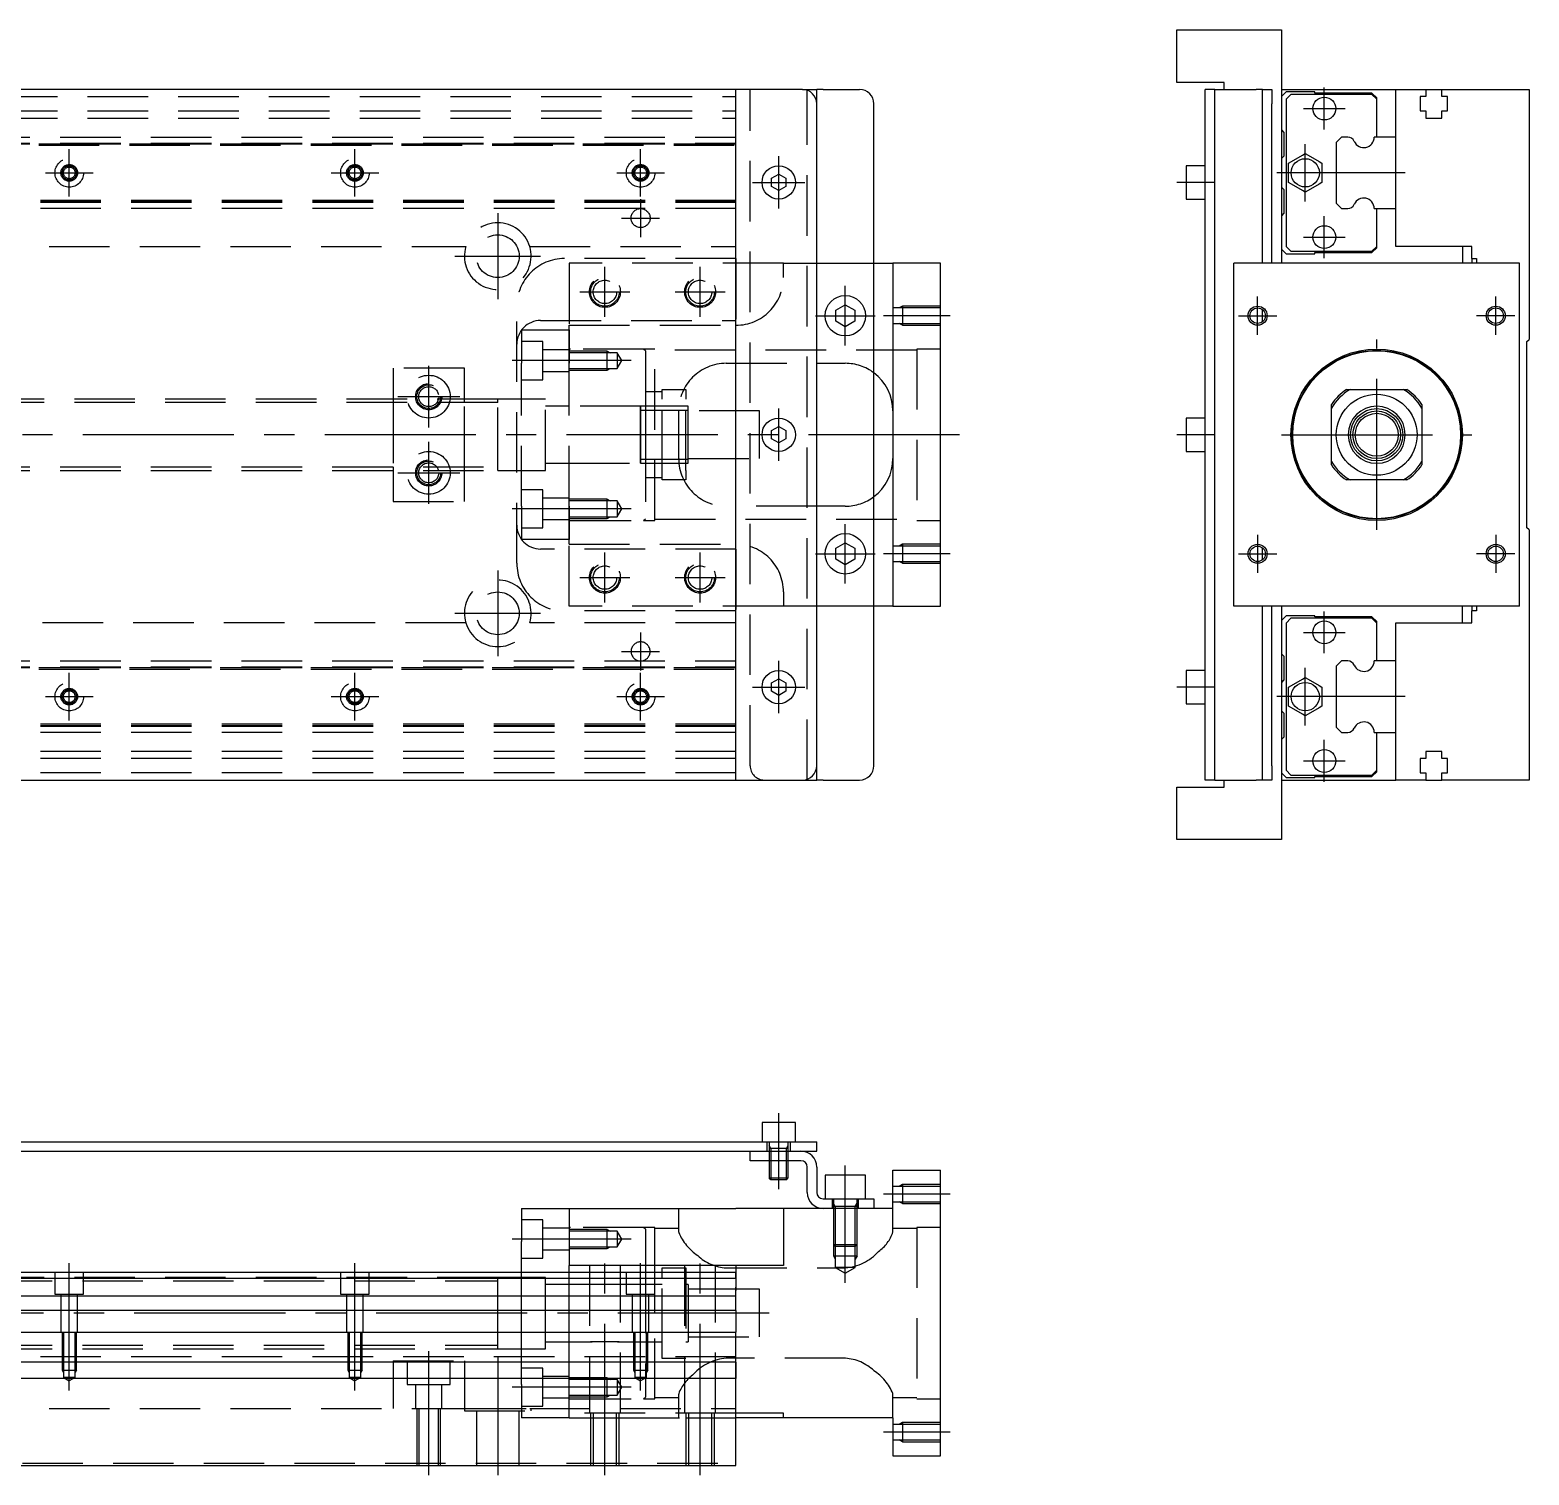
# Model space of a CAD drawing. Extents: x -101 to 627, y -22 to 303.
# Drawn here: x 311.7 to 626.6, y -2 to 301.4 of the extents above; entities that cross this region are included whole.
import ezdxf

# ---------------------------------------------------------------- set-up
doc = ezdxf.new("R2010")
doc.units = 0
doc.linetypes.add('CENTER', pattern=[50.8, 31.75, -6.35, 6.35, -6.35])
doc.linetypes.add('DASHED', pattern=[19.05, 12.7, -6.35])
doc.layers.get('0').update_dxf_attribs({"linetype": 'CONTINUOUS'})
doc.layers.add('CENTER', color=1, linetype='CENTER')

msp = doc.modelspace()

# ---------------------------------------------------------------- linework, layer by layer
at = {"color": 7, "linetype": 'CONTINUOUS'}
for p, q in [((552.6, 301.45), (574.6, 301.45)), ((552.6, 290.45), (552.6, 301.45)), ((574.6, 301.45), (574.6, 252.45)), ((562.6, 290.45), (552.6, 290.45)), ((562.6, 288.95), (562.6, 290.45)), ((474, 288.95), (-14, 288.95)), ((474, 288.95), (477, 288.95)), ((477, 285.95), (477, 288.95)), ((478.33, 288.95), (477, 288.95)), ((478.33, 288.95), (486, 288.95)), ((560.6, 288.95), (558.6, 288.95)), ((558.6, 285.95), (558.6, 288.95)), ((560.6, 288.95), (563.93, 288.95)), ((560.6, 285.95), (560.6, 288.95)), ((563.93, 288.95), (569.26, 288.95)), ((570.6, 288.95), (569.26, 288.95)), ((570.6, 288.95), (572.6, 288.95)), ((570.6, 285.95), (570.6, 288.95)), ((572.6, 288.95), (572.6, 285.95)), ((574.6, 288.95), (598.6, 288.95)), ((575.59, 288.45), (574.6, 287.46)), ((581.6, 288.45), (575.59, 288.45)), ((576.59, 287.9), (575.6, 286.91)), ((575.6, 286.91), (575.6, 255.99)), ((593.6, 287.9), (576.59, 287.9)), ((581.6, 288.2), (581.6, 288.45)), ((593.6, 288.2), (581.6, 288.2)), ((594.6, 287.2), (593.6, 288.2)), ((594.6, 286.9), (593.6, 287.9)), ((594.6, 286.9), (594.6, 287.2)), ((594.6, 278.95), (594.6, 286.9)), ((598.6, 288.95), (604.9, 288.95)), ((598.6, 278.95), (598.6, 288.95)), ((604.9, 287.45), (603.75, 287.45)), ((603.75, 287.45), (603.75, 284.45)), ((604.9, 288.95), (608.3, 288.95)), ((604.9, 288.95), (604.9, 287.45)), ((608.3, 287.45), (608.3, 288.95)), ((608.3, 288.95), (626.6, 288.95)), ((609.45, 287.45), (608.3, 287.45)), ((609.45, 284.45), (609.45, 287.45)), ((626.6, 288.95), (626.6, 236.45)), ((477, 146.95), (477, 285.95)), ((489, 146.95), (489, 285.95)), ((558.6, 146.95), (558.6, 285.95)), ((560.6, 146.95), (560.6, 285.95)), ((570.6, 252.45), (570.6, 285.95)), ((572.6, 252.45), (572.6, 285.95)), ((603.75, 284.45), (604.9, 284.45)), ((604.9, 284.45), (604.9, 282.95)), ((608.3, 282.95), (608.3, 284.45)), ((608.3, 284.45), (609.45, 284.45)), ((574.6, 280.45), (575.1, 279.95)), ((604.9, 282.95), (608.3, 282.95)), ((575.1, 279.95), (575.1, 274.95)), ((587.22, 278.95), (586.1, 277.83)), ((586.1, 277.83), (586.1, 265.07)), ((588.51, 278.95), (587.22, 278.95)), ((598.6, 278.95), (594.09, 278.95)), ((598.6, 263.95), (598.6, 278.95)), ((598.6, 263.95), (598.6, 278.95)), ((575.1, 274.95), (574.6, 274.45)), ((576.69, 273.81), (579.01, 275.14)), ((579.01, 275.14), (579.6, 275.49)), ((579.6, 275.49), (580.19, 275.14)), ((580.19, 275.14), (582.5, 273.81)), ((467.5, 270.32), (469, 271.18)), ((469, 271.18), (470.5, 270.32)), ((558.6, 272.95), (554.6, 272.95)), ((554.6, 272.95), (554.6, 269.45)), ((576.1, 273.47), (576.69, 273.81)), ((576.1, 272.79), (576.1, 273.47)), ((576.1, 270.11), (576.1, 272.79)), ((582.5, 273.81), (583.09, 273.47)), ((583.09, 273.47), (583.09, 272.79)), ((583.09, 272.79), (583.09, 270.11)), ((467.5, 268.58), (467.5, 270.32)), ((469, 267.72), (467.5, 268.58)), ((470.5, 268.58), (469, 267.72)), ((470.5, 270.32), (470.5, 268.58)), ((554.6, 269.45), (554.6, 265.95)), ((574.6, 268.45), (575.1, 267.95)), ((575.1, 267.95), (575.1, 262.95)), ((576.1, 269.43), (576.1, 270.11)), ((576.69, 269.09), (576.1, 269.43)), ((579.01, 267.76), (576.69, 269.09)), ((579.6, 267.41), (579.01, 267.76)), ((580.19, 267.76), (579.6, 267.41)), ((582.5, 269.09), (580.19, 267.76)), ((583.09, 269.43), (582.5, 269.09)), ((583.09, 270.11), (583.09, 269.43)), ((554.6, 265.95), (558.6, 265.95)), ((586.1, 265.07), (587.22, 263.95)), ((575.1, 262.95), (574.6, 262.45)), ((587.22, 263.95), (588.51, 263.95)), ((594.09, 263.95), (598.6, 263.95)), ((594.6, 256), (594.6, 263.95)), ((598.6, 255.95), (598.6, 263.95)), ((574.6, 255.44), (575.59, 254.45)), ((575.6, 255.99), (576.59, 255)), ((593.6, 255), (594.6, 256)), ((593.6, 254.7), (594.6, 255.7)), ((594.6, 255.7), (594.6, 256)), ((614.6, 255.95), (598.6, 255.95)), ((612.6, 255.95), (612.6, 252.45)), ((614.6, 253.45), (614.6, 255.95)), ((489, 252.45), (493, 252.45)), ((503, 252.45), (493, 252.45)), ((493, 252.45), (493, 180.45)), ((503, 180.45), (503, 252.45)), ((624.6, 252.45), (564.6, 252.45)), ((564.6, 180.45), (564.6, 252.45)), ((575.59, 254.45), (581.6, 254.45)), ((576.59, 255), (593.6, 255)), ((581.6, 254.45), (581.6, 254.7)), ((581.6, 254.7), (593.6, 254.7)), ((614.6, 253.45), (615.6, 253.45)), ((614.6, 253.45), (614.6, 252.45)), ((615.6, 253.45), (615.6, 252.45)), ((624.6, 180.45), (624.6, 252.45)), ((481, 242.6), (483, 243.76)), ((481, 240.3), (481, 242.6)), ((483, 243.76), (485, 242.6)), ((485, 242.6), (485, 240.3)), ((570.6, 240.17), (570.6, 242.73)), ((483, 239.14), (481, 240.3)), ((485, 240.3), (483, 239.14)), ((626.1, 235.95), (626.6, 236.45)), ((626.1, 235.95), (626.1, 196.95)), ((588.26, 225.95), (589.01, 225.95)), ((589.01, 225.95), (600.18, 225.95)), ((600.18, 225.95), (600.93, 225.95)), ((585.1, 222.03), (585.1, 222.79)), ((585.1, 210.87), (585.1, 222.03)), ((604.1, 222.79), (604.1, 222.03)), ((604.1, 222.03), (604.1, 210.87)), ((467.5, 217.32), (469, 218.18)), ((467.5, 215.58), (467.5, 217.32)), ((469, 218.18), (470.5, 217.32)), ((470.5, 217.32), (470.5, 215.58)), ((558.6, 219.95), (554.6, 219.95)), ((554.6, 219.95), (554.6, 216.45)), ((469, 214.72), (467.5, 215.58)), ((470.5, 215.58), (469, 214.72)), ((554.6, 216.45), (554.6, 212.95)), ((554.6, 212.95), (558.6, 212.95)), ((585.1, 210.11), (585.1, 210.87)), ((604.1, 210.87), (604.1, 210.11)), ((589.01, 206.95), (588.26, 206.95)), ((600.18, 206.95), (589.01, 206.95)), ((600.93, 206.95), (600.18, 206.95)), ((626.6, 196.45), (626.1, 196.95)), ((626.6, 196.45), (626.6, 143.95)), ((481, 192.6), (483, 193.76)), ((481, 190.3), (481, 192.6)), ((483, 193.76), (485, 192.6)), ((485, 192.6), (485, 190.3)), ((570.6, 190.17), (570.6, 192.73)), ((483, 189.14), (481, 190.3)), ((485, 190.3), (483, 189.14)), ((493, 180.45), (489, 180.45)), ((493, 180.45), (503, 180.45)), ((624.6, 180.45), (564.6, 180.45)), ((570.6, 146.95), (570.6, 180.45)), ((572.6, 146.95), (572.6, 180.45)), ((574.6, 180.45), (574.6, 131.45)), ((612.6, 176.95), (612.6, 180.45)), ((614.6, 180.45), (614.6, 179.45)), ((615.6, 180.45), (615.6, 179.45)), ((575.59, 178.45), (574.6, 177.46)), ((581.6, 178.45), (575.59, 178.45)), ((576.59, 177.9), (575.6, 176.91)), ((575.6, 176.91), (575.6, 145.99)), ((593.6, 177.9), (576.59, 177.9)), ((581.6, 178.2), (581.6, 178.45)), ((593.6, 178.2), (581.6, 178.2)), ((594.6, 177.2), (593.6, 178.2)), ((594.6, 176.9), (593.6, 177.9)), ((594.6, 176.9), (594.6, 177.2)), ((594.6, 168.95), (594.6, 176.9)), ((598.6, 176.95), (614.6, 176.95)), ((598.6, 168.95), (598.6, 176.95)), ((614.6, 176.95), (614.6, 179.45)), ((615.6, 179.45), (614.6, 179.45)), ((574.6, 170.45), (575.1, 169.95)), ((554.6, 166.95), (554.6, 163.45)), ((558.6, 166.95), (554.6, 166.95)), ((575.1, 169.95), (575.1, 164.95)), ((587.22, 168.95), (586.1, 167.83)), ((586.1, 167.83), (586.1, 155.07)), ((588.51, 168.95), (587.22, 168.95)), ((598.6, 168.95), (594.09, 168.95)), ((598.6, 153.95), (598.6, 168.95)), ((598.6, 153.95), (598.6, 168.95)), ((467.5, 164.32), (469, 165.18)), ((467.5, 162.58), (467.5, 164.32)), ((469, 165.18), (470.5, 164.32)), ((470.5, 164.32), (470.5, 162.58)), ((575.1, 164.95), (574.6, 164.45)), ((576.1, 163.47), (576.69, 163.81)), ((576.69, 163.81), (579.01, 165.14)), ((579.01, 165.14), (579.6, 165.49)), ((579.6, 165.49), (580.19, 165.14)), ((580.19, 165.14), (582.5, 163.81)), ((582.5, 163.81), (583.09, 163.47)), ((469, 161.72), (467.5, 162.58)), ((470.5, 162.58), (469, 161.72)), ((554.6, 163.45), (554.6, 159.95)), ((576.1, 162.79), (576.1, 163.47)), ((576.1, 160.11), (576.1, 162.79)), ((583.09, 163.47), (583.09, 162.79)), ((583.09, 162.79), (583.09, 160.11)), ((554.6, 159.95), (558.6, 159.95)), ((574.6, 158.45), (575.1, 157.95)), ((575.1, 157.95), (575.1, 152.95)), ((576.1, 159.43), (576.1, 160.11)), ((576.69, 159.09), (576.1, 159.43)), ((579.01, 157.76), (576.69, 159.09)), ((579.6, 157.41), (579.01, 157.76)), ((580.19, 157.76), (579.6, 157.41)), ((582.5, 159.09), (580.19, 157.76)), ((583.09, 159.43), (582.5, 159.09)), ((583.09, 160.11), (583.09, 159.43)), ((586.1, 155.07), (587.22, 153.95)), ((575.1, 152.95), (574.6, 152.45)), ((587.22, 153.95), (588.51, 153.95)), ((594.09, 153.95), (598.6, 153.95)), ((594.6, 146), (594.6, 153.95)), ((598.6, 143.95), (598.6, 153.95)), ((604.9, 148.45), (603.75, 148.45)), ((603.75, 148.45), (603.75, 145.45)), ((608.3, 149.95), (604.9, 149.95)), ((604.9, 149.95), (604.9, 148.45)), ((608.3, 148.45), (608.3, 149.95)), ((609.45, 148.45), (608.3, 148.45)), ((609.45, 145.45), (609.45, 148.45)), ((477, 143.95), (477, 146.95)), ((558.6, 143.95), (558.6, 146.95)), ((560.6, 143.95), (560.6, 146.95)), ((570.6, 143.95), (570.6, 146.95)), ((572.6, 146.95), (572.6, 143.95)), ((574.6, 145.44), (575.59, 144.45)), ((575.6, 145.99), (576.59, 145)), ((576.59, 145), (593.6, 145)), ((593.6, 145), (594.6, 146)), ((593.6, 144.7), (594.6, 145.7)), ((594.6, 145.7), (594.6, 146)), ((603.75, 145.45), (604.9, 145.45)), ((604.9, 145.45), (604.9, 143.95)), ((608.3, 145.45), (609.45, 145.45)), ((608.3, 143.95), (608.3, 145.45)), ((-14, 143.95), (474, 143.95)), ((280, 143.95), (460, 143.95)), ((474, 143.95), (477, 143.95)), ((478.33, 143.95), (477, 143.95)), ((478.33, 143.95), (486, 143.95)), ((552.6, 142.45), (562.6, 142.45)), ((552.6, 131.45), (552.6, 142.45)), ((560.6, 143.95), (558.6, 143.95)), ((560.6, 143.95), (563.93, 143.95)), ((562.6, 142.45), (562.6, 143.95)), ((563.93, 143.95), (569.26, 143.95)), ((570.6, 143.95), (569.26, 143.95)), ((572.6, 143.95), (570.6, 143.95)), ((574.6, 143.95), (598.6, 143.95)), ((575.59, 144.45), (581.6, 144.45)), ((581.6, 144.45), (581.6, 144.7)), ((581.6, 144.7), (593.6, 144.7)), ((604.9, 143.95), (598.6, 143.95)), ((604.9, 143.95), (608.3, 143.95)), ((626.6, 143.95), (608.3, 143.95)), ((574.6, 131.45), (552.6, 131.45)), ((472.5, 72), (465.5, 72)), ((465.5, 72), (465.5, 68)), ((472.5, 68), (472.5, 72)), ((305, 68), (474, 68)), ((474, 68), (477, 68)), ((477, 66), (477, 68)), ((305, 66), (466, 66)), ((463, 64), (463, 66)), ((466, 64), (463, 64)), ((466, 66), (473.67, 66)), ((466, 66), (473.67, 66)), ((473.67, 64), (466, 64)), ((467, 64), (467, 60.38)), ((471, 60.38), (471, 64)), ((473.67, 66), (474, 66)), ((474, 66), (477, 66)), ((467, 60.38), (471, 60.38)), ((467.38, 60), (467, 60.38)), ((470.62, 60), (467.38, 60)), ((470.62, 60), (471, 60.38)), ((475, 57.33), (475, 62.67)), ((477, 62.67), (477, 57.33)), ((478.75, 61), (478.75, 56)), ((487.25, 61), (478.75, 61)), ((487.25, 56), (487.25, 61)), ((493, 62), (503, 62)), ((493, 54), (493, 62)), ((503, 2), (503, 62)), ((415, 54), (415.36, 54)), ((415, 54), (415, 47.02)), ((415.36, 54), (424.64, 54)), ((424.64, 54), (425, 54)), ((425, 54), (460, 54)), ((425, 54), (425, 42)), ((470, 54), (460, 54)), ((478.33, 54), (470, 54)), ((470, 54), (470, 42)), ((478.33, 56), (486, 56)), ((486, 54), (478.33, 54)), ((486, 56), (489, 56)), ((489, 54), (486, 54)), ((489, 56), (489, 54)), ((493, 54), (489, 54)), ((415, 40.5), (415, 47.02)), ((470, 42), (425, 42)), ((425, 40.5), (425, 42)), ((460, 42), (460, 39.38)), ((460, 40.5), (300.5, 40.5)), ((460, 39.25), (300.5, 39.25)), ((380, 17.78), (380, 40.5)), ((410, 32.2), (410, 39.5)), ((440, 17.78), (440, 40.5)), ((460, 39.25), (460, 40.5)), ((460, 39.38), (460, 38.09)), ((460, 39.25), (460, 37.47)), ((460, 38.09), (460, 36.72)), ((460, 35.58), (300.5, 35.58)), ((460, 35.58), (460, 37.47)), ((460, 32.51), (460, 36.72)), ((460, 32.52), (460, 35.58)), ((460, 32.52), (300.5, 32.52)), ((410, 28), (410, 32.2)), ((460, 32.52), (460, 28)), ((460, 32.51), (460, 28)), ((0, 28), (460, 28)), ((460, 21.7), (460, 28)), ((460, 21.7), (460, 28)), ((460, 21.7), (0, 21.7)), ((460, 21.7), (460, 18.3)), ((460, 10), (460, 21.7)), ((460, 18.3), (0, 18.3)), ((460, 0), (460, 18.3)), ((470, 11), (460, 11)), ((470, 10), (460, 10)), ((470, 10), (470, 11)), ((493, 10), (470, 10)), ((493, 10), (493, 2)), ((0, 0), (460, 0)), ((493, 2), (503, 2))]:
    msp.add_line(p, q, dxfattribs=at)
at = {"color": 3, "linetype": 'DASHED'}
for p, q in [((0, 287.45), (460, 287.45)), ((460, 288.95), (280, 288.95)), ((460, 278.95), (460, 288.95)), ((463, 146.95), (463, 288.95)), ((475, 143.95), (475, 288.95)), ((0, 284.45), (460, 284.45)), ((0, 282.95), (460, 282.95)), ((275.5, 277.55), (460, 277.55)), ((275.5, 277.25), (460, 277.25)), ((280, 278.95), (460, 278.95)), ((280, 277.7), (460, 277.7)), ((280, 277.56), (460, 277.56)), ((460, 277.7), (460, 278.95)), ((460, 265.2), (460, 277.7)), ((460, 265.65), (275.5, 265.65)), ((460, 265.35), (275.5, 265.35)), ((460, 265.34), (280, 265.34)), ((460, 265.2), (280, 265.2)), ((460, 263.95), (460, 265.2)), ((460, 263.95), (280, 263.95)), ((460, 255.95), (460, 263.95)), ((296.71, 255.95), (403.29, 255.95)), ((416.71, 255.95), (460, 255.95)), ((460, 253.45), (460, 255.95)), ((460, 253.45), (460, 255.95)), ((460, 253.45), (424, 253.45)), ((470, 252.45), (425, 252.45)), ((425, 252.45), (425, 239.45)), ((460, 252.45), (460, 253.45)), ((460, 253.45), (460, 240.45)), ((460, 240.45), (460, 252.45)), ((470, 249.45), (470, 252.45)), ((470, 252.45), (477, 252.45)), ((477, 252.45), (489, 252.45)), ((414, 189.45), (414, 243.45)), ((495, 243.07), (493, 243.07)), ((495, 243.45), (494.34, 243.07)), ((503, 243.45), (495, 243.45)), ((495, 243.45), (495, 239.45)), ((503, 243.07), (495, 243.07)), ((419, 240.45), (460, 240.45)), ((425, 239.45), (460, 239.45)), ((425, 231.47), (425, 239.45)), ((460, 239.45), (460, 240.45)), ((460, 233.45), (460, 239.45)), ((493, 239.83), (495, 239.83)), ((495, 239.45), (494.34, 239.83)), ((495, 239.83), (503, 239.83)), ((495, 239.45), (503, 239.45)), ((415, 238.45), (415.36, 238.45)), ((415, 238.45), (415, 231.47)), ((415.36, 238.45), (424.64, 238.45)), ((424.64, 238.45), (425, 238.45)), ((425, 238.45), (425, 231.47)), ((419.5, 236.01), (415, 236.01)), ((419.5, 228.01), (419.5, 236.01)), ((425, 234.26), (419.5, 234.26)), ((425.3, 234.45), (425, 234.45)), ((431.15, 234.01), (425, 234.01)), ((431.15, 234.01), (425, 234.01)), ((431.5, 233.66), (425, 233.66)), ((440.64, 234.45), (425.3, 234.45)), ((440.64, 234.45), (425.3, 234.45)), ((433, 234.01), (431.15, 234.01)), ((433, 233.66), (431.5, 233.66)), ((433, 230.01), (433, 234.01)), ((433, 234.01), (433.61, 233.66)), ((435.1, 233.66), (433, 233.66)), ((436.05, 232.01), (435.1, 233.66)), ((435.1, 233.66), (435.1, 232.01)), ((441, 234.09), (440.64, 234.45)), ((443, 234.45), (440.64, 234.45)), ((441, 234.09), (441, 198.81)), ((443, 198.45), (443, 234.45)), ((498, 234.2), (443, 234.2)), ((460, 221.45), (460, 233.45)), ((503, 234.45), (498, 234.45)), ((498, 234.45), (498, 198.45)), ((403, 230.45), (388, 230.45)), ((388, 230.45), (388, 223.95)), ((403, 223.95), (403, 230.45)), ((415, 201.43), (415, 231.47)), ((425, 201.43), (425, 231.47)), ((425, 201.43), (425, 231.47)), ((425, 230.36), (431.5, 230.36)), ((425, 230.01), (431.15, 230.01)), ((425, 230.01), (431.15, 230.01)), ((431.15, 230.01), (433, 230.01)), ((431.5, 230.36), (433, 230.36)), ((433, 230.36), (435.1, 230.36)), ((433, 230.01), (433.61, 230.36)), ((435.1, 230.36), (436.05, 232.01)), ((435.1, 232.01), (435.1, 230.36)), ((458, 231.45), (477, 231.45)), ((477, 231.45), (483, 231.45)), ((415, 228.01), (419.5, 228.01)), ((419.5, 229.76), (425, 229.76)), ((410, 223.95), (280, 223.95)), ((388, 223.95), (388, 223.2)), ((403, 223.2), (403, 223.95)), ((410, 223.95), (409.99, 223.95)), ((410, 223.4), (410, 223.95)), ((410, 223.2), (410, 223.95)), ((410, 208.95), (410, 223.95)), ((415, 223.95), (410, 223.95)), ((410, 223.95), (410, 223.95)), ((420, 223.95), (415, 223.95)), ((420, 208.95), (420, 223.95)), ((441, 225.45), (441, 207.45)), ((441.2, 225.45), (441, 225.45)), ((444.5, 225.45), (441.2, 225.45)), ((444.5, 225.95), (449.5, 225.95)), ((444.5, 223.95), (444.5, 225.95)), ((444.5, 208.95), (444.5, 223.95)), ((449.5, 225.95), (449.5, 223.95)), ((449.5, 208.95), (449.5, 223.95)), ((410, 223.2), (280, 223.2)), ((388, 223.2), (388, 209.7)), ((403, 209.7), (403, 223.2)), ((410, 209.5), (410, 223.4)), ((425, 222.45), (420, 222.45)), ((440, 222.45), (425, 222.45)), ((440, 222.45), (440, 210.45)), ((440, 210.45), (440, 222.45)), ((440, 222.45), (440, 222.45)), ((440, 222.45), (440, 222.45)), ((441, 222.45), (440, 222.45)), ((441, 221.57), (440, 221.57)), ((444.5, 222.45), (441, 222.45)), ((444.5, 221.57), (441, 221.57)), ((449.5, 222.45), (444.5, 222.45)), ((449.5, 221.57), (444.5, 221.57)), ((448, 211.45), (448, 221.45)), ((450, 222.45), (449.5, 222.45)), ((450, 221.57), (449.5, 221.57)), ((450, 210.45), (450, 222.45)), ((465, 221.45), (450, 221.45)), ((460, 211.45), (460, 221.45)), ((465, 211.45), (465, 221.45)), ((440, 211.32), (441, 211.32)), ((441, 211.32), (444.5, 211.32)), ((444.5, 211.32), (449.5, 211.32)), ((449.5, 211.32), (450, 211.32)), ((450, 211.45), (465, 211.45)), ((460, 199.45), (460, 211.45)), ((280, 209.7), (410, 209.7)), ((280, 208.95), (410, 208.95)), ((388, 209.7), (388, 208.95)), ((388, 208.95), (388, 202.45)), ((403, 208.95), (403, 209.7)), ((403, 202.45), (403, 208.95)), ((409.99, 208.95), (410, 208.95)), ((410, 208.95), (410, 209.7)), ((410, 208.95), (410, 209.5)), ((410, 208.95), (415, 208.95)), ((410, 208.95), (410, 208.95)), ((415, 208.95), (420, 208.95)), ((420, 210.45), (425, 210.45)), ((425, 210.45), (440, 210.45)), ((440, 210.45), (440, 210.45)), ((440, 210.45), (441, 210.45)), ((440, 210.45), (440, 210.45)), ((440, 210.45), (440, 210.45)), ((441, 210.45), (444.5, 210.45)), ((444.5, 210.45), (449.5, 210.45)), ((444.5, 206.95), (444.5, 208.95)), ((449.5, 210.45), (450, 210.45)), ((449.5, 208.95), (449.5, 206.95)), ((419.5, 204.89), (415, 204.89)), ((419.5, 196.89), (419.5, 204.89)), ((441, 207.45), (441.2, 207.45)), ((441.2, 207.45), (444.5, 207.45)), ((449.5, 206.95), (444.5, 206.95)), ((388, 202.45), (403, 202.45)), ((425, 203.14), (419.5, 203.14)), ((431.15, 202.89), (425, 202.89)), ((431.15, 202.89), (425, 202.89)), ((431.5, 202.54), (425, 202.54)), ((433, 202.89), (431.15, 202.89)), ((433, 202.54), (431.5, 202.54)), ((433, 198.89), (433, 202.89)), ((433, 202.89), (433.61, 202.54)), ((435.1, 202.54), (433, 202.54)), ((436.05, 200.89), (435.1, 202.54)), ((435.1, 202.54), (435.1, 200.89)), ((415, 201.43), (415, 194.45)), ((419.5, 198.64), (425, 198.64)), ((425, 201.43), (425, 194.45)), ((425, 193.45), (425, 201.43)), ((425, 199.24), (431.5, 199.24)), ((425, 198.89), (431.15, 198.89)), ((425, 198.89), (431.15, 198.89)), ((425, 198.45), (425.3, 198.45)), ((425.3, 198.45), (440.64, 198.45)), ((425.3, 198.45), (440.64, 198.45)), ((431.15, 198.89), (433, 198.89)), ((431.5, 199.24), (433, 199.24)), ((433, 199.24), (435.1, 199.24)), ((433, 198.89), (433.61, 199.24)), ((435.1, 199.24), (436.05, 200.89)), ((435.1, 200.89), (435.1, 199.24)), ((440.64, 198.45), (441, 198.81)), ((440.64, 198.45), (443, 198.45)), ((443, 198.7), (498, 198.7)), ((477, 201.45), (458, 201.45)), ((460, 193.45), (460, 199.45)), ((483, 201.45), (477, 201.45)), ((498, 198.45), (503, 198.45)), ((415, 196.89), (419.5, 196.89)), ((415.36, 194.45), (415, 194.45)), ((424.64, 194.45), (415.36, 194.45)), ((460, 192.45), (419, 192.45)), ((425, 194.45), (424.64, 194.45)), ((425, 193.45), (460, 193.45)), ((425, 180.45), (425, 193.45)), ((460, 192.45), (460, 193.45)), ((460, 180.45), (460, 192.45)), ((460, 192.45), (460, 179.45)), ((495, 193.07), (493, 193.07)), ((495, 193.45), (494.34, 193.07)), ((495, 193.45), (495, 189.45)), ((503, 193.45), (495, 193.45)), ((503, 193.07), (495, 193.07)), ((493, 189.83), (495, 189.83)), ((495, 189.45), (494.34, 189.83)), ((495, 189.83), (503, 189.83)), ((495, 189.45), (503, 189.45)), ((470, 183.45), (470, 180.45)), ((470, 180.45), (425, 180.45)), ((460, 179.45), (460, 180.45)), ((477, 180.45), (470, 180.45)), ((489, 180.45), (477, 180.45)), ((403.29, 176.95), (296.71, 176.95)), ((460, 176.95), (416.71, 176.95)), ((460, 179.45), (424, 179.45)), ((460, 176.95), (460, 179.45)), ((460, 176.95), (460, 179.45)), ((460, 168.95), (460, 176.95)), ((275.5, 167.55), (460, 167.55)), ((275.5, 167.25), (460, 167.25)), ((280, 168.95), (460, 168.95)), ((280, 167.7), (460, 167.7)), ((280, 167.56), (460, 167.56)), ((460, 167.7), (460, 168.95)), ((460, 155.2), (460, 167.7)), ((460, 155.65), (275.5, 155.65)), ((460, 155.35), (275.5, 155.35)), ((460, 155.34), (280, 155.34)), ((460, 155.2), (280, 155.2)), ((460, 153.95), (460, 155.2)), ((460, 153.95), (280, 153.95)), ((460, 143.95), (460, 153.95)), ((460, 149.95), (0, 149.95)), ((460, 148.45), (0, 148.45)), ((460, 145.45), (0, 145.45)), ((466.5, 68), (466.5, 66)), ((467, 68), (467, 66.6)), ((467.38, 66.6), (467, 67.26)), ((469, 66.6), (467, 66.6)), ((471, 66.6), (467, 66.6)), ((471, 66.6), (467, 66.6)), ((467, 66.6), (467, 66.59)), ((467, 66.6), (467, 66)), ((467, 66.6), (467, 66.6)), ((467.38, 66.6), (467.38, 66)), ((470.62, 66.6), (471, 67.26)), ((470.62, 66), (470.62, 66.6)), ((471, 66.6), (471, 68)), ((471, 66.59), (471, 66.6)), ((471, 66.6), (471, 66.6)), ((471, 66), (471, 66.6)), ((471.5, 66), (471.5, 68)), ((467, 66), (467, 64)), ((467, 66), (467, 64)), ((467.38, 66), (467.38, 64)), ((470.62, 64), (470.62, 66)), ((471, 64), (471, 66)), ((471, 64), (471, 66)), ((495, 58.62), (493, 58.62)), ((495, 59), (494.34, 58.62)), ((495, 59), (495, 55)), ((503, 59), (495, 59)), ((503, 58.62), (495, 58.62)), ((448, 49.03), (448, 54)), ((480.25, 56), (480.25, 54)), ((480.5, 56), (480.5, 54.4)), ((480.9, 54.4), (480.5, 55.09)), ((485.5, 54.4), (480.5, 54.4)), ((485.5, 54.4), (480.5, 54.4)), ((483, 54.4), (480.5, 54.4)), ((480.5, 54.4), (480.5, 54.39)), ((480.5, 54.4), (480.5, 54.4)), ((480.5, 54.4), (480.5, 54)), ((480.5, 54), (480.5, 44)), ((480.9, 54.4), (480.9, 54)), ((480.9, 54), (480.9, 46)), ((485.1, 54.4), (485.5, 55.09)), ((485.1, 54), (485.1, 54.4)), ((485.1, 46), (485.1, 54)), ((485.5, 54.4), (485.5, 56)), ((485.5, 54.39), (485.5, 54.4)), ((485.5, 54), (485.5, 54.4)), ((485.5, 54.4), (485.5, 54.4)), ((485.5, 46.4), (485.5, 54)), ((485.75, 54), (485.75, 56)), ((493, 55.38), (495, 55.38)), ((493, 49.03), (493, 54)), ((495, 55), (494.34, 55.38)), ((495, 55.38), (503, 55.38)), ((495, 55), (503, 55)), ((419.5, 51.56), (415, 51.56)), ((419.5, 43.56), (419.5, 51.56)), ((425, 49.81), (419.5, 49.81)), ((425.3, 50), (425, 50)), ((431.15, 49.56), (425, 49.56)), ((431.15, 49.56), (425, 49.56)), ((431.5, 49.21), (425, 49.21)), ((440.64, 50), (425.3, 50)), ((433, 49.56), (431.15, 49.56)), ((433, 49.21), (431.5, 49.21)), ((433, 45.56), (433, 49.56)), ((433, 49.56), (433.61, 49.21)), ((435.1, 49.21), (433, 49.21)), ((436.05, 47.56), (435.1, 49.21)), ((435.1, 49.21), (435.1, 47.56)), ((435.1, 45.91), (436.05, 47.56)), ((435.1, 47.56), (435.1, 45.91)), ((443, 50), (440.64, 50)), ((441, 49.64), (440.64, 50)), ((441, 49.64), (441, 42)), ((443, 40.5), (443, 50)), ((448, 49.75), (443, 49.75)), ((448, 49.03), (448.01, 48.9)), ((498, 49.75), (493, 49.75)), ((503, 50), (498, 50)), ((498, 50), (498, 14)), ((419.5, 45.31), (425, 45.31)), ((425, 45.91), (431.5, 45.91)), ((425, 45.56), (431.15, 45.56)), ((425, 45.56), (431.15, 45.56)), ((431.15, 45.56), (433, 45.56)), ((431.5, 45.91), (433, 45.91)), ((433, 45.91), (435.1, 45.91)), ((433, 45.56), (433.61, 45.91)), ((480.5, 46.4), (480.9, 46)), ((480.5, 46.4), (485.5, 46.4)), ((485.1, 46), (480.9, 46)), ((480.9, 46), (480.9, 44)), ((485.1, 46), (485.5, 46.4)), ((485.1, 44), (485.1, 46)), ((485.5, 44), (485.5, 46.4)), ((415, 43.56), (419.5, 43.56)), ((429.25, 42), (429.25, 11)), ((435.75, 11), (435.75, 42)), ((441, 42), (441, 40.5)), ((444.5, 41.5), (449.5, 41.5)), ((444.5, 40.5), (444.5, 41.5)), ((449.25, 42), (449.25, 11)), ((449.5, 41.5), (449.5, 22.5)), ((455.75, 11), (455.75, 42)), ((458, 41.49), (483, 41.49)), ((480.5, 44), (485.5, 44)), ((480.5, 44), (480.9, 43.31)), ((480.9, 44), (480.9, 41.57)), ((483, 41.57), (480.9, 41.57)), ((480.9, 41.57), (483, 40.36)), ((485.1, 41.57), (483, 41.57)), ((483, 40.36), (485.1, 41.57)), ((485.1, 41.57), (485.1, 44)), ((485.5, 44), (485.1, 43.31)), ((37, 38.75), (409.99, 38.75)), ((410, 39.5), (275.5, 39.5)), ((317, 40.49), (317, 35.99)), ((323, 35.99), (323, 40.49)), ((377, 40.49), (377, 35.99)), ((383, 35.99), (383, 40.49)), ((410, 39.5), (409.99, 39.5)), ((410, 38.95), (410, 39.5)), ((415, 39.5), (410, 39.5)), ((410, 39.5), (410, 39.5)), ((410, 32.2), (410, 38.95)), ((415, 28), (415, 40.5)), ((420, 39.5), (415, 39.5)), ((420, 32), (420, 39.5)), ((425, 38), (420, 38)), ((425, 28), (425, 40.5)), ((429.5, 38), (425, 38)), ((435.5, 38), (429.5, 38)), ((437.25, 38), (435.5, 38)), ((437, 40.49), (437, 35.99)), ((440, 38), (437.25, 38)), ((441, 38), (440, 38)), ((441, 40.5), (441, 18.3)), ((442.75, 38), (441, 38)), ((444.5, 38), (442.75, 38)), ((443, 36), (443, 40.5)), ((443, 35.99), (443, 40.49)), ((444.5, 39.5), (444.5, 40.5)), ((444.5, 24.5), (444.5, 39.5)), ((450, 38), (449.5, 38)), ((450, 38), (450, 26)), ((317, 35.99), (323, 35.99)), ((318.25, 35.99), (318.25, 27.99)), ((321.75, 27.99), (321.75, 35.99)), ((377, 35.99), (383, 35.99)), ((378.25, 35.99), (378.25, 27.99)), ((381.75, 27.99), (381.75, 35.99)), ((437, 35.99), (443, 35.99)), ((438.25, 35.99), (438.25, 27.99)), ((441.75, 27.99), (441.75, 35.99)), ((443, 32), (443, 36)), ((455.5, 37), (450, 37)), ((460, 37), (455.5, 37)), ((465, 37), (460, 37)), ((465, 32), (465, 37)), ((410, 31.8), (410, 32.2)), ((410, 28), (410, 31.8)), ((420, 28), (420, 32)), ((443, 14), (443, 32)), ((465, 27), (465, 32)), ((37, 25.25), (409.99, 25.25)), ((318.5, 27.99), (318.5, 22.24)), ((318.5, 27.99), (318.5, 22.24)), ((318.77, 27.99), (318.77, 21.99)), ((321.23, 21.99), (321.23, 27.99)), ((321.5, 22.24), (321.5, 27.99)), ((321.5, 22.24), (321.5, 27.99)), ((378.5, 27.99), (378.5, 22.24)), ((378.5, 27.99), (378.5, 22.24)), ((378.77, 27.99), (378.77, 21.99)), ((381.23, 21.99), (381.23, 27.99)), ((381.5, 22.24), (381.5, 27.99)), ((381.5, 22.24), (381.5, 27.99)), ((410, 25.05), (410, 28)), ((415, 21.7), (415, 28)), ((420, 24.5), (420, 28)), ((420, 26), (425, 26)), ((425, 21.7), (425, 28)), ((425, 26), (429.4, 26)), ((429.4, 26), (429.5, 26)), ((429.85, 26), (429.5, 26)), ((429.5, 26), (429.85, 26)), ((435.5, 26), (429.5, 26)), ((435.15, 26), (429.85, 26)), ((435.5, 26), (435.15, 26)), ((435.15, 26), (435.5, 26)), ((435.5, 26), (435.6, 26)), ((435.6, 26), (440, 26)), ((438.5, 27.99), (438.5, 22.24)), ((438.5, 27.99), (438.5, 22.24)), ((438.77, 27.99), (438.77, 21.99)), ((440, 26), (444.5, 26)), ((441.23, 21.99), (441.23, 27.99)), ((441.5, 22.24), (441.5, 27.99)), ((441.5, 22.24), (441.5, 27.99)), ((449.5, 26), (450, 26)), ((450, 27), (465, 27)), ((460, 22.85), (0, 22.85)), ((37, 24.5), (409.99, 24.5)), ((318.5, 22.24), (318.5, 21.69)), ((321.5, 21.69), (321.5, 22.24)), ((378.5, 22.24), (378.5, 21.69)), ((381.5, 21.69), (381.5, 22.24)), ((409.99, 24.5), (410, 24.5)), ((410, 24.5), (410, 25.05)), ((410, 24.5), (415, 24.5)), ((410, 24.5), (410, 24.5)), ((410, 24.5), (410, 24.5)), ((415, 24.5), (420, 24.5)), ((438.5, 22.24), (438.5, 21.69)), ((441.5, 21.69), (441.5, 22.24)), ((444.5, 22.5), (444.5, 24.5)), ((449.5, 22.5), (444.5, 22.5)), ((483, 22.51), (458, 22.51)), ((318.5, 21.69), (318.5, 19.99)), ((318.5, 19.99), (321.5, 19.99)), ((318.5, 19.99), (318.77, 19.52)), ((318.77, 21.99), (318.77, 19.99)), ((318.77, 19.99), (318.77, 18.49)), ((321.23, 19.99), (321.23, 21.99)), ((321.5, 19.99), (321.23, 19.52)), ((321.23, 18.49), (321.23, 19.99)), ((321.5, 19.99), (321.5, 21.69)), ((378.5, 21.69), (378.5, 19.99)), ((378.5, 19.99), (381.5, 19.99)), ((378.5, 19.99), (378.77, 19.52)), ((378.77, 21.99), (378.77, 19.99)), ((378.77, 19.99), (378.77, 18.49)), ((381.23, 19.99), (381.23, 21.99)), ((381.5, 19.99), (381.23, 19.52)), ((381.23, 18.49), (381.23, 19.99)), ((381.5, 19.99), (381.5, 21.69)), ((388, 22), (403, 22)), ((388, 22), (388, 21.7)), ((388, 21.7), (388, 18.3)), ((391, 22), (391, 17)), ((400, 17), (400, 22)), ((403, 22), (403, 21.7)), ((403, 21.7), (403, 18.3)), ((415, 18.3), (415, 21.7)), ((419.5, 20.44), (415, 20.44)), ((419.5, 12.44), (419.5, 20.44)), ((425, 18.3), (425, 21.7)), ((438.5, 21.69), (438.5, 19.99)), ((438.5, 19.99), (441.5, 19.99)), ((438.5, 19.99), (438.77, 19.52)), ((438.77, 21.99), (438.77, 19.99)), ((438.77, 19.99), (438.77, 18.49)), ((441.23, 19.99), (441.23, 21.99)), ((441.5, 19.99), (441.23, 19.52)), ((441.23, 18.49), (441.23, 19.99)), ((441.5, 19.99), (441.5, 21.69)), ((318.77, 18.49), (321.23, 18.49)), ((321.23, 18.49), (318.77, 18.49)), ((318.77, 18.49), (320, 17.78)), ((321.23, 18.49), (320, 17.78)), ((378.77, 18.49), (381.23, 18.49)), ((381.23, 18.49), (378.77, 18.49)), ((378.77, 18.49), (380, 17.78)), ((381.23, 18.49), (380, 17.78)), ((388, 18.3), (388, 12)), ((391, 17), (400, 17)), ((392.75, 17), (392.75, 12)), ((398.25, 12), (398.25, 17)), ((403, 18.3), (403, 12)), ((415, 16.98), (415, 18.3)), ((415, 16.98), (415, 12)), ((425, 18.69), (419.5, 18.69)), ((431.15, 18.44), (425, 18.44)), ((431.15, 18.44), (425, 18.44)), ((425, 11), (425, 18.3)), ((431.5, 18.09), (425, 18.09)), ((433, 18.44), (431.15, 18.44)), ((433, 18.09), (431.5, 18.09)), ((433, 14.44), (433, 18.44)), ((433, 18.44), (433.61, 18.09)), ((435.1, 18.09), (433, 18.09)), ((436.05, 16.44), (435.1, 18.09)), ((435.1, 18.09), (435.1, 16.44)), ((435.1, 14.79), (436.05, 16.44)), ((435.1, 16.44), (435.1, 14.79)), ((438.77, 18.49), (441.23, 18.49)), ((441.23, 18.49), (438.77, 18.49)), ((438.77, 18.49), (440, 17.78)), ((441.23, 18.49), (440, 17.78)), ((441, 18.3), (441, 14.36)), ((419.5, 14.19), (425, 14.19)), ((425, 14.79), (431.5, 14.79)), ((425, 14.44), (431.15, 14.44)), ((425, 14.44), (431.15, 14.44)), ((425, 14), (425.3, 14)), ((425.3, 14), (440.64, 14)), ((431.15, 14.44), (433, 14.44)), ((431.5, 14.79), (433, 14.79)), ((433, 14.79), (435.1, 14.79)), ((433, 14.44), (433.61, 14.79)), ((440.64, 14), (441, 14.36)), ((440.64, 14), (443, 14)), ((443, 14.25), (448, 14.25)), ((448.01, 15.12), (448, 14.97)), ((448, 10), (448, 14.97)), ((493, 14.97), (492.99, 15.1)), ((493, 10), (493, 14.97)), ((493, 14.25), (498, 14.25)), ((498, 14), (503, 14)), ((296.71, 12), (403.29, 12)), ((393, 12), (393, 0)), ((393.43, 12), (393.43, 0)), ((397.57, 0), (397.57, 12)), ((398, 0), (398, 12)), ((403, 12), (403, 11.5)), ((403, 11.5), (417, 11.5)), ((403.29, 12), (416.71, 12)), ((405.5, 11.5), (405.5, 0)), ((414.5, 0), (414.5, 11.5)), ((415, 12.44), (419.5, 12.44)), ((415, 12), (415, 10)), ((415.36, 10), (415, 10)), ((424.64, 10), (415.36, 10)), ((416.71, 12), (460, 12)), ((417, 11.5), (417, 12)), ((425, 10), (424.64, 10)), ((425, 10), (425, 11)), ((460, 11), (425, 11)), ((425, 10), (429.5, 10)), ((429.5, 11), (429.5, 0)), ((429.5, 10), (435.5, 10)), ((430.04, 11), (430.04, 0)), ((434.96, 0), (434.96, 11)), ((435.5, 0), (435.5, 11)), ((435.5, 10), (449.5, 10)), ((449.5, 11), (449.5, 0)), ((449.5, 10), (455.5, 10)), ((450.04, 11), (450.04, 0)), ((454.96, 0), (454.96, 11)), ((455.5, 0), (455.5, 11)), ((455.5, 10), (460, 10)), ((495, 8.62), (493, 8.62)), ((495, 9), (494.34, 8.62)), ((495, 9), (495, 5)), ((503, 9), (495, 9)), ((503, 8.62), (495, 8.62)), ((493, 5.38), (495, 5.38)), ((495, 5), (494.34, 5.38)), ((495, 5.38), (503, 5.38)), ((495, 5), (503, 5)), ((62.5, 0.5), (460, 0.5))]:
    msp.add_line(p, q, dxfattribs=at)
at = {"color": 3, "linetype": 'CONTINUOUS'}
for p, q in [((467.38, 64), (467.38, 60)), ((470.62, 60), (470.62, 64))]:
    msp.add_line(p, q, dxfattribs=at)
at = {"color": 7, "linetype": 'CONTINUOUS'}
for centre, radius in [((583.6, 284.95), 2.4), ((579.6, 271.45), 2.97), ((469, 269.45), 3.5), ((583.6, 257.95), 2.4), ((483, 241.45), 4.25), ((569.6, 241.45), 1.62), ((619.6, 241.45), 1.62), ((594.6, 216.45), 18), ((594.6, 216.45), 17.75), ((594.6, 216.45), 17.64), ((594.6, 216.45), 8.5), ((594.6, 216.45), 5.5), ((594.6, 216.45), 5), ((594.6, 216.45), 4.5), ((469, 216.45), 3.5), ((483, 191.45), 4.25), ((569.6, 191.45), 1.62), ((619.6, 191.45), 1.62), ((583.6, 174.95), 2.4), ((469, 163.45), 3.5), ((579.6, 161.45), 2.97), ((583.6, 147.95), 2.4)]:
    msp.add_circle(centre, radius, dxfattribs=at)
at = {"color": 3, "linetype": 'DASHED'}
for centre, radius in [((320, 271.45), 3), ((380, 271.45), 3), ((440, 271.45), 3), ((320, 271.45), 1.75), ((320, 271.45), 1.5), ((320, 271.45), 1.23), ((380, 271.45), 1.75), ((380, 271.45), 1.5), ((380, 271.45), 1.23), ((440, 271.45), 1.75), ((440, 271.45), 1.5), ((440, 271.45), 1.23), ((440, 261.95), 2), ((410, 253.95), 4.5), ((432.5, 246.45), 3.25), ((432.5, 246.45), 3), ((432.5, 246.45), 2.46), ((452.5, 246.45), 3.25), ((452.5, 246.45), 3), ((452.5, 246.45), 2.46), ((395.5, 224.45), 4.5), ((395.5, 224.45), 2.75), ((395.5, 224.45), 2.5), ((395.5, 224.45), 2.1), ((395.5, 208.45), 4.5), ((395.5, 208.45), 2.75), ((395.5, 208.45), 2.5), ((395.5, 208.45), 2.1), ((432.5, 186.45), 3.25), ((432.5, 186.45), 3), ((432.5, 186.45), 2.46), ((452.5, 186.45), 3.25), ((452.5, 186.45), 3), ((452.5, 186.45), 2.46), ((410, 178.95), 4.5), ((320, 161.45), 3), ((380, 161.45), 3), ((440, 161.45), 3), ((320, 161.45), 1.75), ((320, 161.45), 1.5), ((320, 161.45), 1.23), ((380, 161.45), 1.75), ((380, 161.45), 1.5), ((380, 161.45), 1.23), ((440, 161.45), 1.75), ((440, 161.45), 1.5), ((440, 161.45), 1.23)]:
    msp.add_circle(centre, radius, dxfattribs=at)
at = {"color": 3, "linetype": 'CONTINUOUS'}
for centre in [(569.6, 241.45), (619.6, 241.45), (569.6, 191.45), (619.6, 191.45)]:
    msp.add_circle(centre, 2, dxfattribs=at)
at = {"color": 7, "linetype": 'CONTINUOUS'}
for centre, radius, start, end in [((474, 285.95), 3, 0, 90), ((486, 285.95), 3, 0, 90), ((588.51, 277.45), 1.5, 23.9165, 90), ((591.89, 278.95), 2.2, 203.9165, 0), ((588.51, 265.45), 1.5, 270, 336.0835), ((591.89, 263.95), 2.2, 0, 156.0835), ((483, 221.45), 10, 0, 53.1301), ((594.6, 216.45), 11.02, 120.4483, 149.5517), ((594.6, 216.45), 11.42, 123.7066, 146.2934), ((594.6, 216.45), 11.02, 30.4483, 59.5517), ((594.6, 216.45), 11.42, 33.7066, 56.2934), ((594.6, 216.45), 6, 180, 90), ((594.6, 216.45), 6, 180, 90), ((594.6, 216.45), 6, 90, 180), ((594.6, 216.45), 6, 90, 180), ((483, 211.45), 10, 306.8699, 0), ((594.6, 216.45), 11.02, 210.4483, 239.5517), ((594.6, 216.45), 11.42, 213.7066, 236.2934), ((594.6, 216.45), 11.02, 300.4483, 329.5517), ((594.6, 216.45), 11.42, 303.7066, 326.2934), ((588.51, 167.45), 1.5, 23.9165, 90), ((591.89, 168.95), 2.2, 203.9165, 0), ((588.51, 155.45), 1.5, 270, 336.0835), ((591.89, 153.95), 2.2, 0, 156.0835), ((474, 146.95), 3, 270, 0), ((486, 146.95), 3, 270, 0), ((473.67, 62.67), 3.33, 0, 90), ((473.67, 62.67), 1.33, 0, 90), ((478.33, 57.33), 3.33, 180, 270), ((478.33, 57.33), 1.33, 180, 270)]:
    msp.add_arc(centre, radius, start, end, dxfattribs=at)
at = {"color": 3, "linetype": 'DASHED'}
for centre, radius, start, end in [((410, 253.95), 7, 16.6015, 163.3985), ((410, 253.95), 7, 163.3985, 16.6015), ((424, 243.45), 10, 90, 180), ((460, 249.45), 10, 270, 0), ((419, 235.45), 5, 90, 180), ((458, 221.45), 10, 90, 180), ((483, 221.45), 10, 53.1301, 90), ((458, 211.45), 10, 180, 270), ((483, 211.45), 10, 270, 306.8699), ((419, 197.45), 5, 180, 270), ((460, 183.45), 10, 0, 90), ((424, 189.45), 10, 180, 270), ((410, 178.95), 7, 343.3985, 196.6015), ((410, 178.95), 7, 196.6015, 343.3985), ((440, 170.95), 2, 90, 270), ((440, 170.95), 2, 270, 90), ((380, 161.45), 1.25, 60, 120), ((466, 146.95), 3, 180, 270), ((457.96, 53.09), 10.79, 202.8017, 236.44), ((485.26, 51.57), 8.14, 305.354, 341.8732), ((458.61, 51.14), 9.67, 226.796, 266.3715), ((482.16, 52), 10.54, 274.5825, 317.8378), ((458.69, 12.36), 10.17, 93.8756, 137.922), ((482.39, 12.86), 9.67, 46.8339, 86.3735), ((456.94, 11.48), 9.65, 127.002, 157.8219), ((483.02, 10.9), 10.81, 22.8304, 56.4383)]:
    msp.add_arc(centre, radius, start, end, dxfattribs=at)
at = {"layer": 'CENTER', "color": 1, "linetype": 'CENTER'}
for p, q in [((583.6, 280.55), (583.6, 289.35)), ((579.2, 284.95), (588, 284.95)), ((579.6, 265.41), (579.6, 277.49)), ((320, 266.45), (320, 276.45)), ((380, 266.45), (380, 276.45)), ((440, 266.45), (440, 276.45)), ((469, 263.95), (469, 274.95)), ((315, 271.45), (325, 271.45)), ((375, 271.45), (385, 271.45)), ((435, 271.45), (445, 271.45)), ((600.6, 271.45), (573.6, 271.45)), ((463.5, 269.45), (474.5, 269.45)), ((560.6, 269.45), (552.6, 269.45)), ((440, 265.95), (440, 257.95)), ((410, 262.95), (410, 244.95)), ((436, 261.95), (444, 261.95)), ((583.6, 253.55), (583.6, 262.35)), ((579.2, 257.95), (588, 257.95)), ((401, 253.95), (419, 253.95)), ((432.5, 241.2), (432.5, 251.7)), ((452.5, 241.2), (452.5, 251.7)), ((427.25, 246.45), (437.75, 246.45)), ((447.25, 246.45), (457.75, 246.45)), ((483, 235.2), (483, 247.7)), ((569.6, 237.45), (569.6, 245.45)), ((619.6, 237.45), (619.6, 245.45)), ((476.75, 241.45), (489.25, 241.45)), ((505, 241.45), (491, 241.45)), ((565.6, 241.45), (573.6, 241.45)), ((623.6, 241.45), (615.6, 241.45)), ((594.6, 196.45), (594.6, 236.45)), ((395.5, 217.95), (395.5, 230.95)), ((438.05, 232.01), (413, 232.01)), ((389, 224.45), (402, 224.45)), ((469, 210.95), (469, 221.95)), ((507, 216.45), (-10.32, 216.45)), ((395.5, 201.95), (395.5, 214.95)), ((560.6, 216.45), (552.6, 216.45)), ((574.6, 216.45), (614.6, 216.45)), ((389, 208.45), (402, 208.45)), ((438.05, 200.89), (413, 200.89)), ((483, 185.2), (483, 197.7)), ((569.6, 195.45), (569.6, 187.45)), ((619.6, 195.45), (619.6, 187.45)), ((432.5, 181.2), (432.5, 191.7)), ((452.5, 181.2), (452.5, 191.7)), ((476.75, 191.45), (489.25, 191.45)), ((505, 191.45), (491, 191.45)), ((565.6, 191.45), (573.6, 191.45)), ((623.6, 191.45), (615.6, 191.45)), ((410, 187.95), (410, 169.95)), ((427.25, 186.45), (437.75, 186.45)), ((447.25, 186.45), (457.75, 186.45)), ((401, 178.95), (419, 178.95)), ((583.6, 170.55), (583.6, 179.35)), ((440, 174.95), (440, 166.95)), ((579.2, 174.95), (588, 174.95)), ((436, 170.95), (444, 170.95)), ((469, 157.95), (469, 168.95)), ((579.6, 155.41), (579.6, 167.49)), ((320, 156.45), (320, 166.45)), ((380, 156.45), (380, 166.45)), ((440, 156.45), (440, 166.45)), ((315, 161.45), (325, 161.45)), ((375, 161.45), (385, 161.45)), ((435, 161.45), (445, 161.45)), ((463.5, 163.45), (474.5, 163.45)), ((560.6, 163.45), (552.6, 163.45)), ((600.6, 161.45), (573.6, 161.45)), ((583.6, 143.55), (583.6, 152.35)), ((579.2, 147.95), (588, 147.95)), ((469, 58), (469, 74)), ((483, 38.36), (483, 63)), ((505, 57), (491, 57)), ((438.05, 47.56), (413, 47.56)), ((320, 15.78), (320, 42.5)), ((380, 15.78), (380, 42.5)), ((432.5, -2), (432.5, 44)), ((440, 15.78), (440, 42.5)), ((452.5, -2), (452.5, 44)), ((467, 32), (23, 32)), ((395.5, -2), (395.5, 24)), ((410, 22.85), (410, -2)), ((438.05, 16.44), (413, 16.44)), ((505, 7), (491, 7))]:
    msp.add_line(p, q, dxfattribs=at)

doc.saveas('drawing.dxf')
